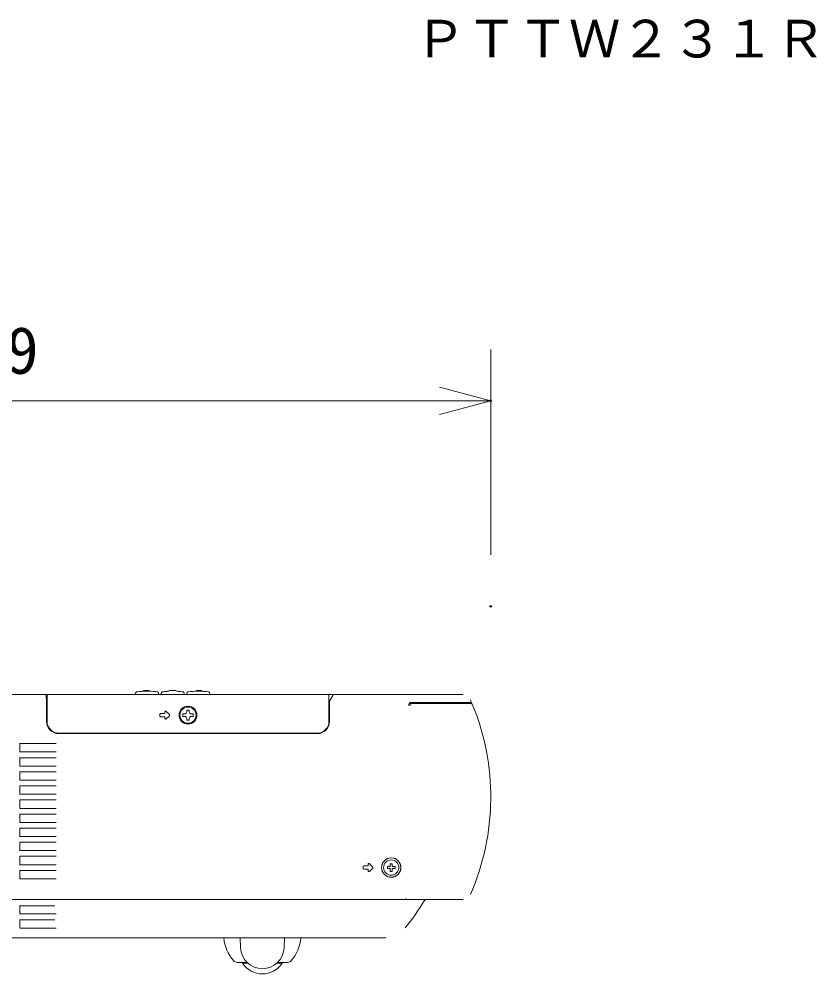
# Model space of a CAD drawing. Units: millimetres, scale not verified. Extents: x -63 to 62, y -58 to 55.
# Drawn here: x 28.37 to 59.4, y 9.61 to 46.78 of the extents above; entities that cross this region are included whole.
import ezdxf
from ezdxf.enums import TextEntityAlignment as Align

# ---------------------------------------------------------------- set-up
doc = ezdxf.new("R2010")
doc.units = ezdxf.units.MM
doc.header["$LTSCALE"] = 0.125
doc.header["$PDMODE"] = 32
doc.header["$PDSIZE"] = 0.0625
for name, color, linetype, lineweight in [('0-0_0', 7, 'Continuous', 9), ('0-3_GAIKEI', 1, 'Continuous', 18), ('0-6_SUNPO', 7, 'Continuous', 9)]:
    doc.layers.add(name, color=color, linetype=linetype, lineweight=lineweight)
doc.layers.add('0-4_TOUROKU', color=7, linetype='Continuous')
doc.layers.add('0-5_DEFPOINTS', color=7, linetype='Continuous')
doc.styles.add('ＭＳ ゴシック', font='')
doc.styles.get('ＭＳ ゴシック').set_extended_font_data('MS Gothic')

# ---------------------------------------------------------------- blocks, each defined once
blk = doc.blocks.new('_OPEN30')
at = {"layer": '0-0_0'}
blk.add_line((0, 0), (-1, 0), dxfattribs=at)
blk.add_lwpolyline([(-1, 0.26795), (0, 0), (-1, -0.26795)], dxfattribs=at)
blk = doc.blocks.new('D4')
at = {"layer": '0-5_DEFPOINTS'}
for p in [(44.4654, 28.001), (5.5654, 20.001), (44.4654, 20.001)]:
    blk.add_point(p, dxfattribs=at)
at = {"layer": '0-6_SUNPO'}
for p, q in [((5.5654, 22.001), (5.5654, 30.001)), ((44.4654, 22.001), (44.4654, 30.001)), ((7.5654, 28.001), (42.4654, 28.001))]:
    blk.add_line(p, q, dxfattribs=at)
at = {"layer": '0-6_SUNPO', "xscale": 2, "yscale": 2, "rotation": 180}
blk.add_blockref('_OPEN30', (5.5654, 28.001), dxfattribs=at)
at = {"layer": '0-6_SUNPO', "xscale": 2, "yscale": 2}
blk.add_blockref('_OPEN30', (44.4654, 28.001), dxfattribs=at)
at = {"layer": '0-6_SUNPO', "style": 'ＭＳ ゴシック'}
blk.add_text('389', height=1.833, dxfattribs=at).set_placement((23.1404, 28.501), align=Align.BOTTOM_LEFT)

msp = doc.modelspace()

# ---------------------------------------------------------------- linework, layer by layer
at = {"layer": '0-3_GAIKEI', "color": 7}
for p, q in [((24.0351, 20.4823), (45.6354, 20.4823)), ((45.6354, 12.5064), (16.5936, 12.5064)), ((42.6371, 11.0109), (11.5785, 11.0109))]:
    msp.add_line(p, q, dxfattribs=at)
at = {"layer": '0-3_GAIKEI'}
for p, q in [((29.4366, 20.2331), (29.4295, 20.4534)), ((29.4635, 20.4534), (29.4565, 20.253)), ((32.8944, 20.4823), (32.8954, 20.5399)), ((32.9381, 20.5884), (33.2712, 20.6167)), ((33.1994, 20.6391), (33.1994, 20.6139)), ((33.2041, 20.6441), (33.2056, 20.6442)), ((33.2712, 20.6167), (33.4184, 20.6167)), ((33.7514, 20.5884), (33.4184, 20.6167)), ((33.4196, 20.6167), (33.4196, 20.6417)), ((33.7952, 20.4823), (33.7942, 20.5399)), ((33.8914, 20.4823), (33.8924, 20.5399)), ((33.9351, 20.5884), (34.1922, 20.6137)), ((34.1315, 20.6345), (34.1315, 20.6091)), ((34.7484, 20.5884), (34.4913, 20.6137)), ((34.552, 20.6345), (34.552, 20.6091)), ((34.7921, 20.4823), (34.7911, 20.5399)), ((34.8884, 20.4823), (34.8894, 20.5399)), ((35.264, 20.615), (35.264, 20.6417)), ((35.478, 20.6442), (35.4794, 20.6441)), ((35.4842, 20.6391), (35.4842, 20.6139)), ((35.7891, 20.4823), (35.7881, 20.5399)), ((40.4234, 20.253), (40.4164, 20.4534)), ((40.5778, 20.4534), (40.4433, 20.2331)), ((29.4565, 20.253), (29.4359, 20.253)), ((29.4565, 20.2331), (29.4366, 20.2331)), ((29.4366, 19.4405), (29.4366, 20.2331)), ((29.4565, 19.4405), (29.4565, 20.253)), ((40.4234, 20.253), (40.4234, 19.4405)), ((40.4433, 20.2331), (40.4234, 20.2331)), ((40.4433, 20.2331), (40.4433, 19.4405)), ((43.5619, 20.1334), (45.9684, 20.1334)), ((43.6241, 20.1832), (45.9674, 20.1832)), ((33.8433, 19.7196), (33.8433, 19.6498)), ((34.0427, 19.7495), (33.8732, 19.7495)), ((34.0427, 19.8119), (34.0427, 19.7495)), ((34.2209, 19.7059), (34.0937, 19.8331)), ((34.7406, 19.7346), (34.8103, 19.7346)), ((34.7406, 19.6349), (34.7406, 19.7346)), ((34.9898, 19.8841), (34.8901, 19.8841)), ((34.8901, 19.8143), (34.8901, 19.8841)), ((34.9898, 19.8143), (34.9898, 19.8841)), ((35.1394, 19.7346), (35.0696, 19.7346)), ((35.1394, 19.6349), (35.1394, 19.7346)), ((33.8732, 19.6199), (34.0427, 19.6199)), ((34.0427, 19.6199), (34.0427, 19.5575)), ((34.0937, 19.5364), (34.2209, 19.6636)), ((34.8103, 19.6349), (34.7406, 19.6349)), ((34.8901, 19.4853), (34.8901, 19.5551)), ((34.9898, 19.4853), (34.8901, 19.4853)), ((34.9898, 19.4853), (34.9898, 19.5551)), ((35.0696, 19.6349), (35.1394, 19.6349)), ((39.9698, 18.9868), (29.9102, 18.9868)), ((39.9698, 18.9669), (29.9102, 18.9669)), ((28.3937, 18.5823), (28.402, 18.5753)), ((28.3937, 18.2449), (28.4019, 18.2517)), ((28.4019, 18.2517), (28.402, 18.5753)), ((28.4019, 18.2517), (29.8105, 18.2517)), ((28.402, 18.5753), (29.8105, 18.5753)), ((28.3937, 18.0339), (28.4018, 18.0271)), ((28.4016, 17.7032), (28.4018, 18.0271)), ((28.4018, 18.0271), (29.8105, 18.0271)), ((28.3937, 17.6965), (28.4016, 17.7032)), ((28.3937, 17.4856), (28.4015, 17.479)), ((28.4014, 17.1546), (28.4015, 17.479)), ((28.4015, 17.479), (29.8105, 17.479)), ((28.4016, 17.7032), (29.8105, 17.7032)), ((28.3937, 17.1482), (28.4014, 17.1546)), ((28.4014, 17.1546), (29.8105, 17.1546)), ((46.696, 17.0994), (46.696, 17.0997)), ((28.3937, 16.9372), (28.4013, 16.9308)), ((28.4011, 16.6061), (28.4013, 16.9308)), ((28.4013, 16.9308), (29.8105, 16.9308)), ((28.3937, 16.5998), (28.4011, 16.6061)), ((28.3937, 16.3889), (28.401, 16.3827)), ((28.4009, 16.0576), (28.401, 16.3827)), ((28.401, 16.3827), (29.8105, 16.3827)), ((28.4011, 16.6061), (29.8105, 16.6061)), ((28.3937, 16.0515), (28.4009, 16.0576)), ((28.4009, 16.0576), (29.8105, 16.0576)), ((28.3937, 15.8405), (28.4008, 15.8346)), ((28.4007, 15.509), (28.4008, 15.8346)), ((28.4008, 15.8346), (29.8105, 15.8346)), ((46.696, 15.889), (46.696, 15.8893)), ((28.3937, 15.5031), (28.4007, 15.509)), ((28.3937, 15.2922), (28.4006, 15.2864)), ((28.4004, 14.9605), (28.4006, 15.2864)), ((28.4006, 15.2864), (29.8105, 15.2864)), ((28.4007, 15.509), (29.8105, 15.509)), ((28.3937, 14.9548), (28.4004, 14.9605)), ((28.4004, 14.9605), (29.8105, 14.9605)), ((28.3937, 14.7439), (28.4003, 14.7383)), ((28.4002, 14.4119), (28.4003, 14.7383)), ((28.4003, 14.7383), (29.8105, 14.7383)), ((28.3937, 14.4065), (28.4002, 14.4119)), ((28.3937, 14.1955), (28.4001, 14.1901)), ((28.3999, 13.8634), (28.4001, 14.1901)), ((28.4001, 14.1901), (29.8105, 14.1901)), ((28.4002, 14.4119), (29.8105, 14.4119)), ((28.3937, 13.8581), (28.3999, 13.8634)), ((28.3999, 13.8634), (29.8105, 13.8634)), ((41.7472, 13.7178), (41.7472, 13.7875)), ((41.7771, 13.8175), (41.9466, 13.8175)), ((41.9466, 13.8175), (41.9466, 13.8798)), ((41.9976, 13.901), (42.1248, 13.7738)), ((42.6943, 13.7925), (42.804, 13.7925)), ((42.6943, 13.7128), (42.6943, 13.7925)), ((42.804, 13.9022), (42.8837, 13.9022)), ((42.804, 13.7925), (42.804, 13.9022)), ((42.8837, 13.9022), (42.8837, 13.7925)), ((42.8837, 13.7925), (42.9934, 13.7925)), ((42.9934, 13.7925), (42.9934, 13.7128)), ((28.3937, 13.6472), (28.3998, 13.642)), ((28.3997, 13.3148), (28.3998, 13.642)), ((28.3998, 13.642), (29.8105, 13.642)), ((41.9466, 13.6878), (41.7771, 13.6878)), ((41.9466, 13.6255), (41.9466, 13.6878)), ((42.1248, 13.7315), (41.9976, 13.6043)), ((42.804, 13.7128), (42.6943, 13.7128)), ((42.804, 13.6031), (42.804, 13.7128)), ((42.8837, 13.6031), (42.804, 13.6031)), ((42.9934, 13.7128), (42.8837, 13.7128)), ((42.8837, 13.7128), (42.8837, 13.6031)), ((28.3937, 13.3098), (28.3997, 13.3148)), ((28.3997, 13.3148), (29.8105, 13.3148)), ((28.3982, 12.2736), (28.403, 12.2689)), ((28.403, 12.2689), (28.403, 11.9464)), ((29.7638, 12.2689), (28.403, 12.2689)), ((28.403, 11.9464), (28.3982, 11.9416)), ((28.403, 11.9464), (29.8105, 11.9464)), ((28.3982, 11.7253), (28.403, 11.7205)), ((28.403, 11.4223), (28.403, 11.7205)), ((29.7638, 11.7205), (28.403, 11.7205)), ((28.4031, 11.3981), (28.3982, 11.3933)), ((28.4031, 11.3981), (29.8105, 11.3981)), ((36.9711, 11.0109), (36.9843, 10.6324)), ((38.6914, 11.0109), (38.6781, 10.6324)), ((37.234, 10.0618), (36.8553, 10.0618)), ((37.0635, 10.0249), (37.0645, 10.0618)), ((38.8072, 10.0618), (38.4285, 10.0618)), ((38.5989, 10.0249), (38.5979, 10.0618)), ((37.0635, 10.0249), (37.2749, 10.0249)), ((38.5989, 10.0249), (38.3875, 10.0249))]:
    msp.add_line(p, q, dxfattribs=at)
for centre, radius in [((34.94, 19.6847), 0.3489), ((34.94, 19.6847), 0.314), ((42.8439, 13.7526), 0.3782), ((42.8439, 13.7526), 0.3739), ((42.8439, 13.7526), 0.2991)]:
    msp.add_circle(centre, radius, dxfattribs=at)
for centre, radius, start, end in [((29.3996, 20.4524), 0.0299, 1.83284, 90), ((29.4934, 20.4524), 0.0299, 89.99999, 178.00772), ((32.9452, 20.5391), 0.0498, 98.2286, 179), ((33.3448, 17.7762), 2.8414, 92.93373, 98.2286), ((33.3448, 17.7762), 2.8713, 88.60483, 92.80828), ((33.3448, 20.5296), 0.114, 49.80711, 130.19289), ((33.4146, 20.6417), 0.00498, 0, 73.80586), ((33.3448, 17.7762), 2.8414, 81.7714, 88.48703), ((33.7443, 20.5391), 0.0498, 1, 81.7714), ((33.9422, 20.5391), 0.0498, 98.2286, 179), ((34.3418, 17.7762), 2.8414, 94.24404, 98.2286), ((34.3418, 17.7762), 2.8713, 87.1504, 92.8496), ((34.3418, 17.7762), 2.8414, 81.7714, 85.75596), ((34.7413, 20.5391), 0.0498, 1, 81.7714), ((34.9392, 20.5391), 0.0498, 98.2286, 179), ((35.3388, 17.7762), 2.8414, 81.7714, 98.2286), ((35.269, 20.6417), 0.00498, 91.39517, 180), ((35.3388, 17.7762), 2.8713, 87.19172, 91.39517), ((35.7383, 20.5391), 0.0498, 1, 81.7714), ((40.3865, 20.4524), 0.0299, 1.99209, 90), ((40.6077, 20.4524), 0.0299, 89.99995, 178.16567), ((43.6241, 20.0835), 0.0997, 90, 202.02569), ((43.6241, 20.0835), 0.0498, 90, 202.02568), ((45.9684, 20.1035), 0.0299, 22.47289, 89.99681), ((33.8732, 19.7196), 0.0299, 90, 180), ((34.0726, 19.8119), 0.0299, 45, 180), ((34.1998, 19.6847), 0.0299, 315, 45), ((34.8103, 19.8143), 0.0798, 270, 0), ((35.0696, 19.8143), 0.0798, 180, 270), ((29.9102, 19.4405), 0.4736, 180, 270), ((29.9102, 19.4405), 0.4536, 180, 270), ((33.8732, 19.6498), 0.0299, 180, 270), ((34.0726, 19.5575), 0.0299, 180, 315), ((34.8103, 19.5551), 0.0798, 0, 90), ((35.0696, 19.5551), 0.0798, 90, 180), ((39.9698, 19.4405), 0.4736, 270, 0), ((39.9698, 19.4405), 0.4536, 270, 0), ((41.7771, 13.7875), 0.0299, 90, 180), ((41.9765, 13.8798), 0.0299, 45, 180), ((42.1037, 13.7526), 0.0299, 315, 45), ((41.7771, 13.7178), 0.0299, 180, 270), ((41.9765, 13.6255), 0.0299, 180, 315), ((43.4439, 12.5363), 0.0299, 155.51949, 269.99941), ((37.8312, 11.114), 1.4955, 183.95343, 221.1486), ((37.8312, 11.114), 1.4955, 318.8514, 356.04657), ((37.8312, 10.662), 0.8474, 182, 358), ((36.8553, 10.2612), 0.1994, 221.1486, 270), ((38.8072, 10.2612), 0.1994, 270, 318.8514), ((37.8312, 10.5347), 0.9215, 213.58502, 326.41498)]:
    msp.add_arc(centre, radius, start, end, dxfattribs=at)
at = {"layer": '0-3_GAIKEI', "color": 7}
for centre, radius, start, end in [((37.2439, 16.4944), 9.4714, 22.92175, 23.57818), ((37.2439, 16.4944), 9.4714, 336.42182, 22.47373), ((46.6181, 15.5508), 0.0498, 354.25143, 0.41831), ((46.4195, 14.3558), 0.0498, 346.87983, 352.07524), ((37.2439, 16.4944), 7.9759, 320.39435, 329.59065), ((44.2086, 12.4067), 0.0997, 89.98137, 149.59931)]:
    msp.add_arc(centre, radius, start, end, dxfattribs=at)

# ---------------------------------------------------------------- block references
at = {"layer": '0-6_SUNPO'}
msp.add_blockref('D4', (2.2495, 3.9191), dxfattribs=at)

# ---------------------------------------------------------------- texts
at = {"layer": '0-4_TOUROKU', "style": 'ＭＳ ゴシック'}
msp.add_text('ＰＴＴＷ２３１Ｒ', height=1.466, dxfattribs=at).set_placement((43.7562, 44.8438), align=Align.BOTTOM_LEFT)

doc.saveas('drawing.dxf')
